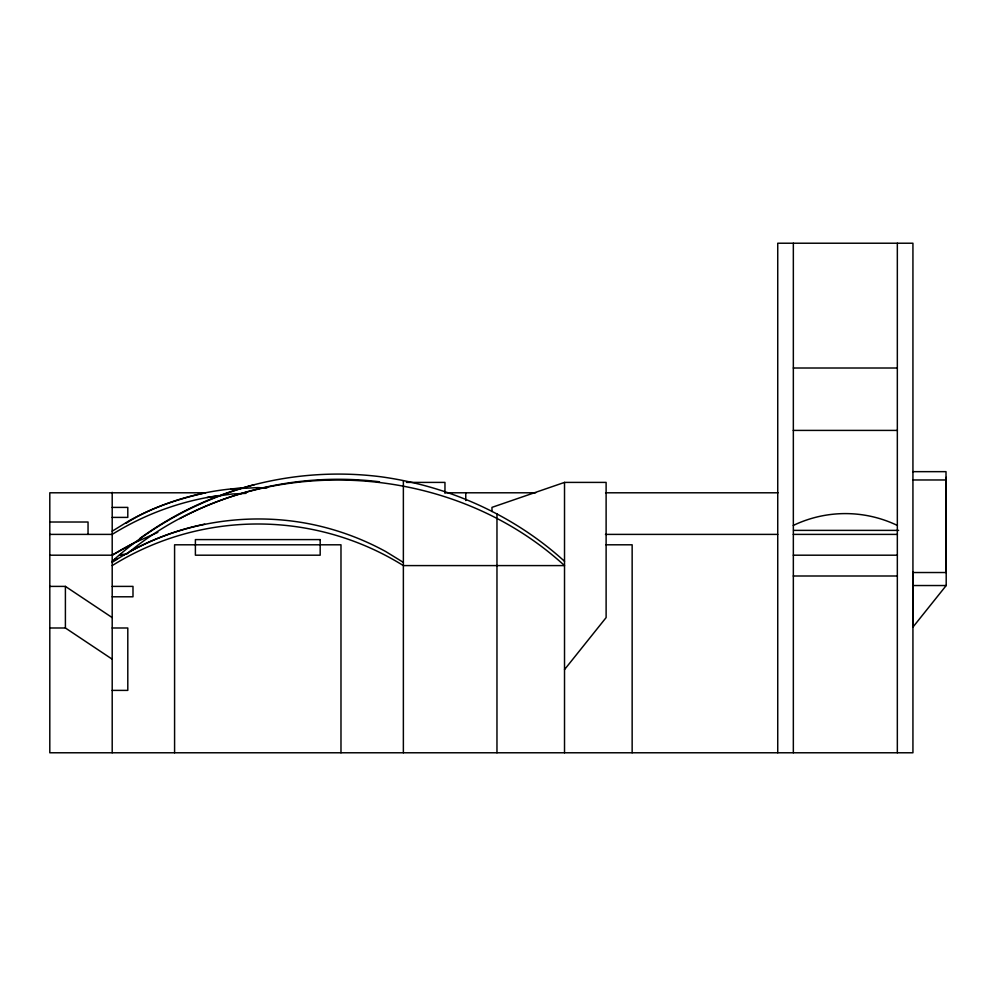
<?xml version="1.0" encoding="UTF-8"?>
<svg xmlns="http://www.w3.org/2000/svg" width="996" height="996" viewBox="0 0 996 996"><rect width="100%" height="100%" fill="white"/><g stroke="black" fill="none" stroke-linecap="round" stroke-linejoin="round"><path stroke-width="1.49" d="M564.52 669.586L606.116 617.595L606.116 482.4L564.52 482.4L491.974 507.362L491.974 511.533M946.2 477.383L946.2 585.536L912.934 627.119L912.921 571.667M112.199 561.296C152.488 524.643 201.864 498.934 254.316 484.691M126.231 523.199C149.848 507.898 177.437 499.37 204.715 492.945L205.649 492.796L49.8 492.796L49.8 752.777L912.934 752.777L912.934 243.223L777.739 243.223L777.739 752.777M126.604 554.212C250.419 450.404 445.785 456.753 564.52 565.591L403.368 565.591A275.581 275.581 0 0 0 112.199 565.591M112.199 531.192L129.741 520.398A266.33 266.33 0 0 1 245.912 487.866M112.199 562.391C169.967 524.033 242.987 510.5 310.852 524.145A266.33 266.33 0 0 1 385.825 551.597L403.368 562.391M49.8 555.195L112.199 555.195L134.497 542.72L157.854 532.35M206.944 497.527L232.255 493.991L246.124 493.344M120.279 554.623L125.434 554.249M231.109 488.936L257.777 487.604L266.891 488.052M793.339 368.01L897.334 368.01M793.277 430.409L897.396 430.409M912.934 471.656L946.013 471.656L946.013 572.526L912.934 572.526M912.934 479.972L946.013 479.972M406.455 482.4L444.963 482.4L444.963 493.269M445.984 492.796L535.674 492.796M605.58 492.796L778.013 492.796M112.199 507.4L127.799 507.4L127.799 517.397L112.199 517.397M49.8 522.016L88.046 522.016L88.046 534.391M793.6 530.382L898.616 530.382M49.8 534.391L112.199 534.391A275.581 275.581 0 0 1 218.821 495.572M605.456 534.391L777.739 534.391M793.277 534.391L897.408 534.391M605.966 544.8L632.149 544.8L632.149 752.777M119.582 555.195L123.89 555.195M793.314 555.195L897.408 555.195M114.552 559.354L117.13 559.354M793.277 575.999L897.396 575.999M912.934 585.536L946.2 585.536M49.8 586.395L65.4 586.395L112.199 617.595M112.199 586.395L132.991 586.395L132.991 596.791L112.199 596.791M49.8 627.99L65.4 627.99L112.199 659.19M112.199 627.99L127.799 627.99L127.799 690.39L112.199 690.39M564.52 561.296C513.737 515.094 448.598 485.986 380.709 476.748A338.217 338.217 0 0 0 139.714 538.562M897.334 243.223L897.334 752.777M793.339 243.223L793.339 752.777M564.52 482.4L564.52 752.777M496.967 513.874L496.967 752.777M465.767 492.796L465.767 500.54M403.368 481.068L403.368 752.777M340.981 752.777L340.981 544.8L174.586 544.8L174.586 752.777M112.199 492.285L112.199 752.777M65.4 586.395L65.4 627.99M179.766 518.605A339.449 339.449 0 0 1 379.501 481.79M129.741 551.597A266.33 266.33 0 0 1 204.715 524.145M793.277 525.452A120.242 120.242 0 0 1 897.396 525.452M112.199 555.195A275.581 275.581 0 0 1 138.544 540.728M320.177 539.595L195.39 539.595L195.39 555.195L320.177 555.195L320.177 539.595"/></g></svg>
